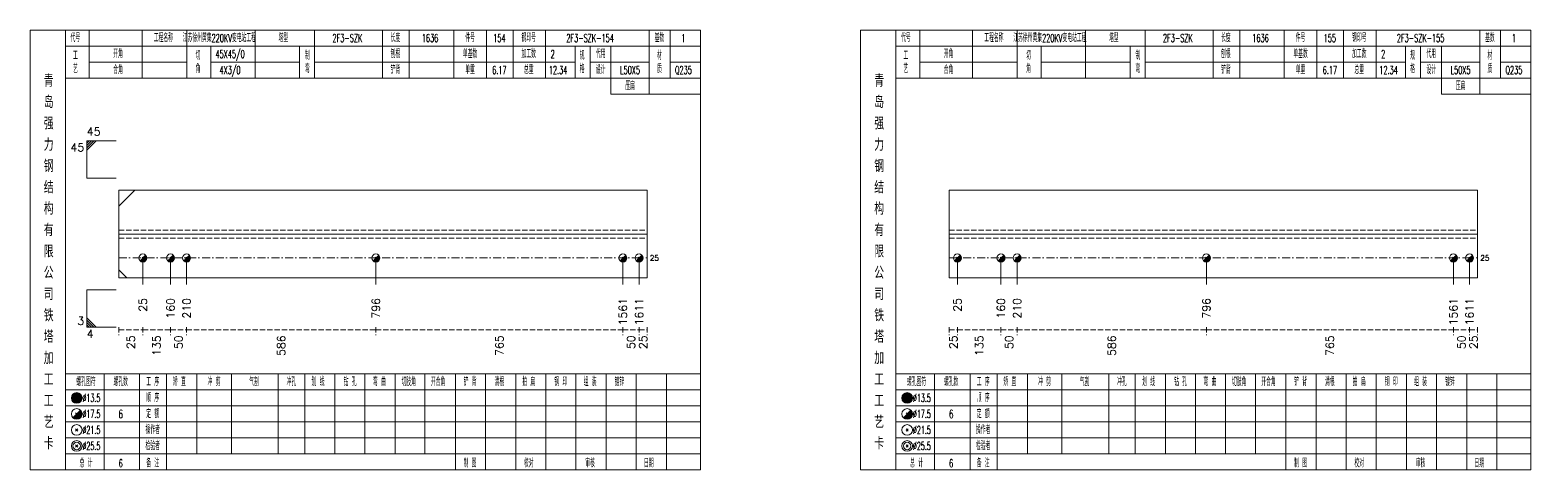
# Model space of a CAD drawing. Extents: x 0 to 4623, y -1159 to 4890.
# Drawn here: x 4048 to 4611, y 4275 to 4440 of the extents above; entities that cross this region are included whole.
import ezdxf
from ezdxf.enums import TextEntityAlignment as Align

# ---------------------------------------------------------------- set-up
doc = ezdxf.new("R2010")
doc.units = 0
doc.header["$MEASUREMENT"] = 0
doc.linetypes.add('一点画线', pattern=[5.2, 3, -1, 0.2, -1])
doc.linetypes.add('虚线', pattern=[2.75, 2, -0.75])
doc.layers.get('0').update_dxf_attribs({"linetype": 'CONTINUOUS', "lineweight": 25})
for name, color, linetype, lineweight in [('1', 7, 'CONTINUOUS', 25), ('4', 7, 'CONTINUOUS', 25), ('5', 7, 'CONTINUOUS', 25)]:
    doc.layers.add(name, color=color, linetype=linetype, lineweight=lineweight)
doc.styles.get("Standard").update_dxf_attribs({"font": 'simplex.shx', "width": 0.7, "height": 3, "bigfont": 'gbhzfs.shx'})

# ---------------------------------------------------------------- blocks, each defined once
blk = doc.blocks.new('孔17.5')
at = {"layer": '5', "color": 7, "linetype": 'Continuous', "lineweight": 13}
for p, q in [((-0.707, -0.707), (0.707, 0.707)), ((-0.2, 0.2), (0.2, -0.2))]:
    blk.add_line(p, q, dxfattribs=at)
blk.add_circle((0, 0), 1, dxfattribs=at)
for radius in [0.9, 0.8, 0.7, 0.6, 0.5, 0.4, 0.3, 0.2, 0.1]:
    blk.add_arc((0, 0), radius, 225, 45, dxfattribs=at)

msp = doc.modelspace()

# ---------------------------------------------------------------- linework, layer by layer
at = {"color": 7, "linetype": 'Continuous', "lineweight": 13}
for p, q in [((4069.5, 4398.5), (4080.5, 4398.5)), ((4069.5, 4384.5), (4069.5, 4398.5)), ((4070.375, 4398.5), (4069.5, 4397.625)), ((4071.25, 4398.5), (4069.5, 4396.75)), ((4072.125, 4398.5), (4069.5, 4395.875)), ((4073, 4398.5), (4069.5, 4395)), ((4069.5, 4384.5), (4080.5, 4384.5)), ((4081.5, 4374), (4087.5, 4380)), ((4090.5, 4354.5), (4090.5, 4344.5)), ((4100.874, 4354.5), (4100.874, 4344.5)), ((4106.928, 4354.5), (4106.928, 4344.5)), ((4177.886, 4354.5), (4177.886, 4344.5)), ((4270.518, 4354.5), (4270.518, 4344.5)), ((4276.573, 4354.5), (4276.573, 4344.5)), ((4395.927, 4354.5), (4395.927, 4344.5)), ((4412.274, 4354.5), (4412.274, 4344.5)), ((4418.328, 4354.5), (4418.328, 4344.5)), ((4489.286, 4354.5), (4489.286, 4344.5)), ((4581.918, 4354.5), (4581.918, 4344.5)), ((4587.973, 4354.5), (4587.973, 4344.5)), ((4081.5, 4350), (4084.5, 4347)), ((4069.5, 4342.5), (4080.5, 4342.5)), ((4069.5, 4342.5), (4069.5, 4328.5)), ((4073, 4328.5), (4069.5, 4332)), ((4072.125, 4328.5), (4069.5, 4331.125)), ((4071.25, 4328.5), (4069.5, 4330.25)), ((4070.375, 4328.5), (4069.5, 4329.375)), ((4069.5, 4328.5), (4080.5, 4328.5))]:
    msp.add_line(p, q, dxfattribs=at)
at = {"color": 7, "linetype": 'Continuous', "lineweight": 18}
for p, q in [((4081.5, 4380), (4081.5, 4347)), ((4081.5, 4380), (4279.6, 4380)), ((4279.6, 4380), (4279.6, 4347)), ((4392.9, 4380), (4392.9, 4347)), ((4392.9, 4380), (4591, 4380)), ((4591, 4380), (4591, 4347)), ((4081.5, 4363.5), (4279.6, 4363.5)), ((4392.9, 4363.5), (4591, 4363.5))]:
    msp.add_line(p, q, dxfattribs=at)
at = {"color": 1, "linetype": '虚线', "lineweight": 18}
for p, q in [((4081.5, 4365), (4279.6, 4365)), ((4081.5, 4362), (4279.6, 4362)), ((4392.9, 4365), (4591, 4365)), ((4392.9, 4362), (4591, 4362))]:
    msp.add_line(p, q, dxfattribs=at)
at = {"color": 3, "linetype": '一点画线', "lineweight": 13}
for p, q in [((4081.5, 4354.5), (4279.6, 4354.5)), ((4392.9, 4354.5), (4591, 4354.5))]:
    msp.add_line(p, q, dxfattribs=at)
at = {"color": 8, "linetype": '虚线', "lineweight": 9}
for p, q in [((4081.5, 4328.5), (4081.5, 4325.5)), ((4090.5, 4328.5), (4090.5, 4325.5)), ((4090.5, 4328.5), (4090.5, 4325.5)), ((4100.874, 4328.5), (4100.874, 4325.5)), ((4100.874, 4328.5), (4100.874, 4325.5)), ((4106.928, 4328.5), (4106.928, 4325.5)), ((4106.928, 4328.5), (4106.928, 4325.5)), ((4177.886, 4328.5), (4177.886, 4325.5)), ((4177.886, 4328.5), (4177.886, 4325.5)), ((4270.518, 4328.5), (4270.518, 4325.5)), ((4270.518, 4328.5), (4270.518, 4325.5)), ((4276.573, 4328.5), (4276.573, 4325.5)), ((4276.573, 4328.5), (4276.573, 4325.5)), ((4279.6, 4328.5), (4279.6, 4325.5)), ((4392.9, 4328.5), (4392.9, 4325.5)), ((4395.927, 4328.5), (4395.927, 4325.5)), ((4395.927, 4328.5), (4395.927, 4325.5)), ((4412.274, 4328.5), (4412.274, 4325.5)), ((4412.274, 4328.5), (4412.274, 4325.5)), ((4418.328, 4328.5), (4418.328, 4325.5)), ((4418.328, 4328.5), (4418.328, 4325.5)), ((4489.286, 4328.5), (4489.286, 4325.5)), ((4489.286, 4328.5), (4489.286, 4325.5)), ((4581.918, 4328.5), (4581.918, 4325.5)), ((4581.918, 4328.5), (4581.918, 4325.5)), ((4587.973, 4328.5), (4587.973, 4325.5)), ((4587.973, 4328.5), (4587.973, 4325.5)), ((4591, 4328.5), (4591, 4325.5)), ((4081.5, 4327.5), (4090.5, 4327.5)), ((4090.5, 4327.5), (4100.874, 4327.5)), ((4100.874, 4327.5), (4106.928, 4327.5)), ((4106.928, 4327.5), (4177.886, 4327.5)), ((4177.886, 4327.5), (4270.518, 4327.5)), ((4270.518, 4327.5), (4276.573, 4327.5)), ((4276.573, 4327.5), (4279.6, 4327.5)), ((4392.9, 4327.5), (4395.927, 4327.5)), ((4395.927, 4327.5), (4412.274, 4327.5)), ((4412.274, 4327.5), (4418.328, 4327.5)), ((4418.328, 4327.5), (4489.286, 4327.5)), ((4489.286, 4327.5), (4581.918, 4327.5)), ((4581.918, 4327.5), (4587.973, 4327.5)), ((4587.973, 4327.5), (4591, 4327.5))]:
    msp.add_line(p, q, dxfattribs=at)
at = {"layer": '1', "color": 7, "linetype": 'Continuous', "lineweight": 18}
for p, q in [((4081.5, 4347), (4279.6, 4347)), ((4392.9, 4347), (4591, 4347))]:
    msp.add_line(p, q, dxfattribs=at)
at = {"layer": '4', "color": 1, "linetype": 'Continuous', "lineweight": 18}
for p, q in [((4061.5, 4275), (4061.5, 4440)), ((4070.4, 4422), (4070.4, 4440)), ((4090.2, 4422), (4090.2, 4440)), ((4107, 4422), (4107, 4440)), ((4132.6, 4422), (4132.6, 4440)), ((4154.9, 4422), (4154.9, 4440)), ((4180.4, 4422), (4180.4, 4440)), ((4190.4, 4422), (4190.4, 4440)), ((4207.1, 4422), (4207.1, 4440)), ((4219.3, 4422), (4219.3, 4440)), ((4229.3, 4422), (4229.3, 4440)), ((4241.5, 4422), (4241.5, 4440)), ((4280.4, 4416), (4280.4, 4440)), ((4288.2, 4422), (4288.2, 4440)), ((4372.9, 4275), (4372.9, 4440)), ((4381.8, 4422), (4381.8, 4440)), ((4401.6, 4422), (4401.6, 4440)), ((4418.4, 4422), (4418.4, 4440)), ((4444, 4422), (4444, 4440)), ((4466.3, 4422), (4466.3, 4440)), ((4491.8, 4422), (4491.8, 4440)), ((4501.8, 4422), (4501.8, 4440)), ((4518.5, 4422), (4518.5, 4440)), ((4530.7, 4422), (4530.7, 4440)), ((4540.7, 4422), (4540.7, 4440)), ((4552.9, 4422), (4552.9, 4440)), ((4591.8, 4416), (4591.8, 4440)), ((4599.6, 4422), (4599.6, 4440)), ((4061.5, 4434), (4299.6, 4434)), ((4116, 4422), (4116, 4434)), ((4149.3, 4422), (4149.3, 4434)), ((4252.6, 4422), (4252.6, 4434)), ((4258.2, 4422), (4258.2, 4434)), ((4266, 4416), (4266, 4434)), ((4372.9, 4434), (4611, 4434)), ((4427.4, 4422), (4427.4, 4434)), ((4460.7, 4422), (4460.7, 4434)), ((4564, 4422), (4564, 4434)), ((4569.6, 4422), (4569.6, 4434)), ((4577.4, 4416), (4577.4, 4434)), ((4070.4, 4428), (4107, 4428)), ((4116, 4428), (4149.3, 4428)), ((4154.9, 4428), (4252.6, 4428)), ((4258.2, 4428), (4280.4, 4428)), ((4288.2, 4428), (4299.6, 4428)), ((4381.8, 4428), (4418.4, 4428)), ((4427.4, 4428), (4460.7, 4428)), ((4466.3, 4428), (4564, 4428)), ((4569.6, 4428), (4591.8, 4428)), ((4599.6, 4428), (4611, 4428)), ((4061.5, 4422), (4299.6, 4422)), ((4372.9, 4422), (4611, 4422)), ((4266, 4416), (4299.6, 4416)), ((4577.4, 4416), (4611, 4416)), ((4061.5, 4311), (4299.6, 4311)), ((4076, 4275), (4076, 4311)), ((4089.3, 4275), (4089.3, 4311)), ((4099.4, 4275), (4099.4, 4311)), ((4110.8, 4281), (4110.8, 4311)), ((4123.7, 4281), (4123.7, 4311)), ((4141.3, 4281), (4141.3, 4311)), ((4151.2, 4281), (4151.2, 4311)), ((4162.5, 4281), (4162.5, 4311)), ((4173.8, 4281), (4173.8, 4311)), ((4185.1, 4281), (4185.1, 4311)), ((4196.3, 4281), (4196.3, 4311)), ((4207.7, 4281), (4207.7, 4311)), ((4219, 4281), (4219, 4311)), ((4230.3, 4281), (4230.3, 4311)), ((4241.6, 4281), (4241.6, 4311)), ((4252.9, 4281), (4252.9, 4311)), ((4264.2, 4281), (4264.2, 4311)), ((4275.5, 4281), (4275.5, 4311)), ((4286.8, 4281), (4286.8, 4311)), ((4372.9, 4311), (4611, 4311)), ((4387.4, 4275), (4387.4, 4311)), ((4400.7, 4275), (4400.7, 4311)), ((4410.8, 4275), (4410.8, 4311)), ((4422.2, 4281), (4422.2, 4311)), ((4435.1, 4281), (4435.1, 4311)), ((4452.7, 4281), (4452.7, 4311)), ((4462.6, 4281), (4462.6, 4311)), ((4473.9, 4281), (4473.9, 4311)), ((4485.2, 4281), (4485.2, 4311)), ((4496.5, 4281), (4496.5, 4311)), ((4507.7, 4281), (4507.7, 4311)), ((4519.1, 4281), (4519.1, 4311)), ((4530.4, 4281), (4530.4, 4311)), ((4541.7, 4281), (4541.7, 4311)), ((4553, 4281), (4553, 4311)), ((4564.3, 4281), (4564.3, 4311)), ((4575.6, 4281), (4575.6, 4311)), ((4586.9, 4281), (4586.9, 4311)), ((4598.2, 4281), (4598.2, 4311)), ((4061.5, 4305), (4299.6, 4305)), ((4372.9, 4305), (4611, 4305)), ((4061.5, 4299), (4299.6, 4299)), ((4372.9, 4299), (4611, 4299)), ((4061.5, 4293), (4299.6, 4293)), ((4372.9, 4293), (4611, 4293)), ((4061.5, 4287), (4299.6, 4287)), ((4372.9, 4287), (4611, 4287)), ((4061.5, 4281), (4299.6, 4281)), ((4207.7, 4275), (4207.7, 4281)), ((4219, 4275), (4219, 4281)), ((4230.3, 4275), (4230.3, 4281)), ((4241.6, 4275), (4241.6, 4281)), ((4252.9, 4275), (4252.9, 4281)), ((4264.2, 4275), (4264.2, 4281)), ((4275.5, 4275), (4275.5, 4281)), ((4286.8, 4275), (4286.8, 4281)), ((4372.9, 4281), (4611, 4281)), ((4519.1, 4275), (4519.1, 4281)), ((4530.4, 4275), (4530.4, 4281)), ((4541.7, 4275), (4541.7, 4281)), ((4553, 4275), (4553, 4281)), ((4564.3, 4275), (4564.3, 4281)), ((4575.6, 4275), (4575.6, 4281)), ((4586.9, 4275), (4586.9, 4281)), ((4598.2, 4275), (4598.2, 4281))]:
    msp.add_line(p, q, dxfattribs=at)
at = {"layer": '4', "color": 7, "linetype": 'Continuous', "lineweight": 13}
for p, q in [((4065.5, 4301.8), (4065.9, 4302.2)), ((4065.9, 4301.8), (4065.5, 4302.2)), ((4376.9, 4301.8), (4377.3, 4302.2)), ((4377.3, 4301.8), (4376.9, 4302.2)), ((4064.286, 4294.586), (4067.114, 4297.414)), ((4065.3, 4296.4), (4066.1, 4295.6)), ((4375.686, 4294.586), (4378.514, 4297.414)), ((4376.7, 4296.4), (4377.5, 4295.6)), ((4065.3, 4289.6), (4066.1, 4290.4)), ((4065.3, 4290.4), (4066.1, 4289.6)), ((4376.7, 4289.6), (4377.5, 4290.4)), ((4376.7, 4290.4), (4377.5, 4289.6)), ((4065.3, 4283.6), (4066.1, 4284.4)), ((4065.3, 4284.4), (4066.1, 4283.6)), ((4376.7, 4283.6), (4377.5, 4284.4)), ((4376.7, 4284.4), (4377.5, 4283.6))]:
    msp.add_line(p, q, dxfattribs=at)
at = {"layer": '4', "color": 1, "linetype": 'Continuous', "lineweight": 18}
for points in [[(4048.2, 4440), (4048.2, 4275), (4299.6, 4275), (4299.6, 4440)], [(4359.6, 4440), (4359.6, 4275), (4611, 4275), (4611, 4440)]]:
    msp.add_lwpolyline(points, close=True, dxfattribs=at)
at = {"layer": '4', "color": 7, "linetype": 'Continuous', "lineweight": 13}
for centre, radius in [((4065.7, 4302), 2), ((4065.7, 4302), 1.8), ((4065.7, 4302), 1.6), ((4065.7, 4302), 1.4), ((4065.7, 4302), 1.2), ((4065.7, 4302), 1), ((4065.7, 4302), 0.8), ((4065.7, 4302), 0.6), ((4065.7, 4302), 0.4), ((4065.7, 4302), 0.2), ((4377.1, 4302), 2), ((4377.1, 4302), 1.8), ((4377.1, 4302), 1.6), ((4377.1, 4302), 1.4), ((4377.1, 4302), 1.2), ((4377.1, 4302), 1), ((4377.1, 4302), 0.8), ((4377.1, 4302), 0.6), ((4377.1, 4302), 0.4), ((4377.1, 4302), 0.2), ((4065.7, 4296), 2), ((4377.1, 4296), 2), ((4065.7, 4290), 2), ((4377.1, 4290), 2), ((4065.7, 4284), 2), ((4065.7, 4284), 1.4), ((4377.1, 4284), 2), ((4377.1, 4284), 1.4)]:
    msp.add_circle(centre, radius, dxfattribs=at)
for centre, radius in [((4065.7, 4296), 1.8), ((4065.7, 4296), 1.6), ((4065.7, 4296), 1.4), ((4065.7, 4296), 1.2), ((4065.7, 4296), 1), ((4065.7, 4296), 0.8), ((4065.7, 4296), 0.6), ((4065.7, 4296), 0.4), ((4065.7, 4296), 0.2), ((4377.1, 4296), 1.8), ((4377.1, 4296), 1.6), ((4377.1, 4296), 1.4), ((4377.1, 4296), 1.2), ((4377.1, 4296), 1), ((4377.1, 4296), 0.8), ((4377.1, 4296), 0.6), ((4377.1, 4296), 0.4), ((4377.1, 4296), 0.2)]:
    msp.add_arc(centre, radius, 225, 45, dxfattribs=at)

# ---------------------------------------------------------------- block references
at = {"layer": '1', "color": 7, "linetype": 'Continuous', "lineweight": 13, "xscale": 1.5, "yscale": 1.5, "zscale": 1.5}
for p in [(4090.5, 4354.5), (4100.874, 4354.5), (4106.928, 4354.5), (4177.886, 4354.5), (4270.518, 4354.5), (4276.573, 4354.5), (4395.927, 4354.5), (4412.274, 4354.5), (4418.328, 4354.5), (4489.286, 4354.5), (4581.918, 4354.5), (4587.973, 4354.5)]:
    msp.add_blockref('孔17.5', p, dxfattribs=at)

# ---------------------------------------------------------------- texts
at = {"color": 7, "linetype": 'Continuous', "lineweight": 13}
msp.add_text('45', height=3, dxfattribs=at).set_placement((4069.5, 4399.5), align=Align.BOTTOM_LEFT)
msp.add_text('45', height=3, dxfattribs=at).set_placement((4068.5, 4397.5), align=Align.TOP_RIGHT)
for p in [(4280.6, 4354.5), (4592, 4354.5)]:
    msp.add_text('25', height=2, dxfattribs=at).set_placement(p, align=Align.MIDDLE_LEFT)
msp.add_text('3', height=3, dxfattribs=at).set_placement((4068.5, 4328.5), align=Align.BOTTOM_RIGHT)
msp.add_text('4', height=3, dxfattribs=at).set_placement((4069.5, 4327.5), align=Align.TOP_LEFT)
at = {"color": 8, "linetype": 'Continuous', "lineweight": 9}
for s, p in [('25', (4086, 4325.5)), ('135', (4095.687, 4325.5)), ('50', (4103.901, 4325.5)), ('586', (4142.407, 4325.5)), ('765', (4224.202, 4325.5)), ('50', (4273.546, 4325.5)), ('25', (4278.086, 4325.5)), ('25', (4394.414, 4325.5)), ('135', (4404.101, 4325.5)), ('50', (4415.301, 4325.5)), ('586', (4453.807, 4325.5)), ('765', (4535.602, 4325.5)), ('50', (4584.946, 4325.5)), ('25', (4589.486, 4325.5))]:
    msp.add_text(s, height=3, rotation=90, dxfattribs=at).set_placement(p, align=Align.MIDDLE_RIGHT)
at = {"layer": '1', "color": 7, "linetype": 'Continuous', "lineweight": 13}
for s, p in [('25', (4090.5, 4339.5)), ('160', (4100.874, 4339.5)), ('210', (4106.928, 4339.5)), ('796', (4177.886, 4339.5)), ('1561', (4270.518, 4339.5)), ('1611', (4276.573, 4339.5)), ('25', (4395.927, 4339.5)), ('160', (4412.274, 4339.5)), ('210', (4418.328, 4339.5)), ('796', (4489.286, 4339.5)), ('1561', (4581.918, 4339.5)), ('1611', (4587.973, 4339.5))]:
    msp.add_text(s, height=3, rotation=90, dxfattribs=at).set_placement(p, align=Align.MIDDLE_RIGHT)
at = {"layer": '4', "color": 1, "linetype": 'Continuous', "lineweight": 13}
for s, height, width, p in [('代号', 3, 0.6, (4065.2, 4437)), ('工程名称', 3, 0.6, (4098.2, 4437)), ('江苏徐州黄集220KV变电站工程', 3, 0.6, (4119.2, 4437)), ('塔型', 3, 0.6, (4143.2, 4437)), ('2F3-SZK', 3, 0.6, (4167.2, 4437)), ('长度', 3, 0.6, (4185.2, 4437)), ('1636', 3, 0.6, (4198.2, 4437)), ('件号', 3, 0.6, (4213.2, 4437)), ('154', 3, 0.6, (4224.2, 4437)), ('钢印号', 3, 0.6, (4235.2, 4437)), ('2F3-SZK-154', 3, 0.6, (4258.2, 4437)), ('基数', 3, 0.6, (4284.2, 4437)), ('1', 3, 0.6, (4293.2, 4437)), ('代号', 3, 0.6, (4376.6, 4437)), ('工程名称', 3, 0.6, (4409.6, 4437)), ('江苏徐州黄集220KV变电站工程', 3, 0.6, (4430.6, 4437)), ('塔型', 3, 0.6, (4454.6, 4437)), ('2F3-SZK', 3, 0.6, (4478.6, 4437)), ('长度', 3, 0.6, (4496.6, 4437)), ('1636', 3, 0.6, (4509.6, 4437)), ('件号', 3, 0.6, (4524.6, 4437)), ('155', 3, 0.6, (4535.6, 4437)), ('钢印号', 3, 0.6, (4546.6, 4437)), ('2F3-SZK-155', 3, 0.6, (4569.6, 4437)), ('基数', 3, 0.6, (4595.6, 4437)), ('1', 3, 0.6, (4604.6, 4437)), ('工', 3, 0.6, (4065.2, 4430.4)), ('开角', 3, 0.6, (4081.2, 4431)), ('切', 3, 0.6, (4111.2, 4430.4)), ('45X45/0', 3, 0.6, (4123.2, 4431)), ('制', 3, 0.6, (4152.2, 4430.4)), ('刨根', 3, 0.6, (4185.2, 4431)), ('单基数', 3, 0.6, (4213.2, 4431)), ('加工数', 3, 0.6, (4235.2, 4431)), ('2', 3, 0.6, (4244.2, 4431)), ('规', 3, 0.6, (4255.2, 4430.4)), ('代用', 3, 0.6, (4262.2, 4431)), ('材', 3, 0.6, (4284.2, 4430.4)), ('工', 3, 0.6, (4376.6, 4430.4)), ('开角', 3, 0.6, (4392.6, 4431)), ('切', 3, 0.6, (4422.6, 4430.4)), ('制', 3, 0.6, (4463.6, 4430.4)), ('刨根', 3, 0.6, (4496.6, 4431)), ('单基数', 3, 0.6, (4524.6, 4431)), ('加工数', 3, 0.6, (4546.6, 4431)), ('2', 3, 0.6, (4555.6, 4431)), ('规', 3, 0.6, (4566.6, 4430.4)), ('代用', 3, 0.6, (4573.6, 4431)), ('材', 3, 0.6, (4595.6, 4430.4)), ('青', 4.6, 0.8, (4055.2, 4421)), ('艺', 3, 0.6, (4065.2, 4425.4)), ('合角', 3, 0.6, (4081.2, 4425)), ('角', 3, 0.6, (4111.2, 4425.4)), ('4X3/0', 3, 0.6, (4123.2, 4425)), ('弯', 3, 0.6, (4152.2, 4425.4)), ('铲背', 3, 0.6, (4185.2, 4425)), ('单重', 3, 0.6, (4213.2, 4425)), ('6.17', 3, 0.6, (4224.2, 4425)), ('总重', 3, 0.6, (4235.2, 4425)), ('12.34', 3, 0.6, (4246.2, 4425)), ('格', 3, 0.6, (4255.2, 4425.4)), ('设计', 3, 0.6, (4262.2, 4425)), ('L50X5', 3, 0.6, (4273.2, 4425)), ('质', 3, 0.6, (4284.2, 4425.4)), ('Q235', 3, 0.6, (4293.2, 4425)), ('青', 4.6, 0.8, (4366.6, 4421)), ('艺', 3, 0.6, (4376.6, 4425.4)), ('合角', 3, 0.6, (4392.6, 4425)), ('角', 3, 0.6, (4422.6, 4425.4)), ('弯', 3, 0.6, (4463.6, 4425.4)), ('铲背', 3, 0.6, (4496.6, 4425)), ('单重', 3, 0.6, (4524.6, 4425)), ('6.17', 3, 0.6, (4535.6, 4425)), ('总重', 3, 0.6, (4546.6, 4425)), ('12.34', 3, 0.6, (4557.6, 4425)), ('格', 3, 0.6, (4566.6, 4425.4)), ('设计', 3, 0.6, (4573.6, 4425)), ('L50X5', 3, 0.6, (4584.6, 4425)), ('质', 3, 0.6, (4595.6, 4425.4)), ('Q235', 3, 0.6, (4604.6, 4425)), ('压扁', 3, 0.6, (4273.2, 4419)), ('压扁', 3, 0.6, (4584.6, 4419)), ('岛', 4.6, 0.8, (4055.2, 4413)), ('岛', 4.6, 0.8, (4366.6, 4413)), ('强', 4.6, 0.8, (4055.2, 4405)), ('强', 4.6, 0.8, (4366.6, 4405)), ('力', 4.6, 0.8, (4055.2, 4397)), ('力', 4.6, 0.8, (4366.6, 4397)), ('钢', 4.6, 0.8, (4055.2, 4389)), ('钢', 4.6, 0.8, (4366.6, 4389)), ('结', 4.6, 0.8, (4055.2, 4381)), ('结', 4.6, 0.8, (4366.6, 4381)), ('构', 4.6, 0.8, (4055.2, 4373)), ('构', 4.6, 0.8, (4366.6, 4373)), ('有', 4.6, 0.8, (4055.2, 4365)), ('有', 4.6, 0.8, (4366.6, 4365)), ('限', 4.6, 0.8, (4055.2, 4357)), ('限', 4.6, 0.8, (4366.6, 4357)), ('公', 4.6, 0.8, (4055.2, 4349)), ('公', 4.6, 0.8, (4366.6, 4349)), ('司', 4.6, 0.8, (4055.2, 4341)), ('司', 4.6, 0.8, (4366.6, 4341)), ('铁', 4.6, 0.8, (4055.2, 4333)), ('铁', 4.6, 0.8, (4366.6, 4333)), ('塔', 4.6, 0.8, (4055.2, 4325)), ('塔', 4.6, 0.8, (4366.6, 4325)), ('加', 4.6, 0.8, (4055.2, 4317)), ('加', 4.6, 0.8, (4366.6, 4317)), ('工', 4.6, 0.8, (4055.2, 4309)), ('工', 4.6, 0.8, (4366.6, 4309)), ('螺孔图符', 3, 0.6, (4069.2, 4308)), ('螺孔数', 3, 0.6, (4082.2, 4308)), ('工 序', 3, 0.6, (4094.2, 4308)), ('矫 直', 3, 0.6, (4104.2, 4308)), ('冲 剪', 3, 0.6, (4117.2, 4308)), ('气割', 3, 0.6, (4132.2, 4308)), ('冲孔', 3, 0.6, (4146.2, 4308)), ('划 线', 3, 0.6, (4156.2, 4308)), ('钻 孔', 3, 0.6, (4168.2, 4308)), ('弯 曲', 3, 0.6, (4179.2, 4308)), ('切肢角', 3, 0.6, (4190.2, 4308)), ('开合角', 3, 0.6, (4201.2, 4308)), ('铲 背', 3, 0.6, (4213.2, 4308)), ('清根', 3, 0.6, (4224.2, 4308)), ('拍 扁', 3, 0.6, (4235.2, 4308)), ('钢 印', 3, 0.6, (4247.2, 4308)), ('组 装', 3, 0.6, (4258.2, 4308)), ('镀锌', 3, 0.6, (4269.2, 4308)), ('螺孔图符', 3, 0.6, (4380.6, 4308)), ('螺孔数', 3, 0.6, (4393.6, 4308)), ('工 序', 3, 0.6, (4405.6, 4308)), ('矫 直', 3, 0.6, (4415.6, 4308)), ('冲 剪', 3, 0.6, (4428.6, 4308)), ('气割', 3, 0.6, (4443.6, 4308)), ('冲孔', 3, 0.6, (4457.6, 4308)), ('划 线', 3, 0.6, (4467.6, 4308)), ('钻 孔', 3, 0.6, (4479.6, 4308)), ('弯 曲', 3, 0.6, (4490.6, 4308)), ('切肢角', 3, 0.6, (4501.6, 4308)), ('开合角', 3, 0.6, (4512.6, 4308)), ('铲 背', 3, 0.6, (4524.6, 4308)), ('清根', 3, 0.6, (4535.6, 4308)), ('拍 扁', 3, 0.6, (4546.6, 4308)), ('钢 印', 3, 0.6, (4558.6, 4308)), ('组 装', 3, 0.6, (4569.6, 4308)), ('镀锌', 3, 0.6, (4580.6, 4308)), ('工', 4.6, 0.8, (4055.2, 4301)), ('%%C13.5', 3, 0.5, (4071.2, 4302)), ('顺 序', 3, 0.6, (4094.2, 4302)), ('工', 4.6, 0.8, (4366.6, 4301)), ('%%C13.5', 3, 0.5, (4382.6, 4302)), ('顺 序', 3, 0.6, (4405.6, 4302)), ('艺', 4.6, 0.8, (4055.2, 4293)), ('%%C17.5', 3, 0.5, (4071.2, 4296)), ('6', 3.2, 0.6, (4082.2, 4296)), ('定 额', 3, 0.6, (4094.2, 4296)), ('艺', 4.6, 0.8, (4366.6, 4293)), ('%%C17.5', 3, 0.5, (4382.6, 4296)), ('6', 3.2, 0.6, (4393.6, 4296)), ('定 额', 3, 0.6, (4405.6, 4296)), ('%%C21.5', 3, 0.5, (4071.2, 4290)), ('操作者', 3, 0.6, (4094.2, 4290)), ('%%C21.5', 3, 0.5, (4382.6, 4290)), ('操作者', 3, 0.6, (4405.6, 4290)), ('卡', 4.6, 0.8, (4055.2, 4285)), ('%%C25.5', 3, 0.5, (4071.2, 4284)), ('检验者', 3, 0.6, (4094.2, 4284)), ('卡', 4.6, 0.8, (4366.6, 4285)), ('%%C25.5', 3, 0.5, (4382.6, 4284)), ('检验者', 3, 0.6, (4405.6, 4284)), ('总 计', 3, 0.6, (4069.2, 4277.5)), ('6', 3, 0.6, (4082.2, 4277.5)), ('备 注', 3, 0.6, (4094.2, 4277.5)), ('制 图', 3, 0.6, (4213.2, 4277.5)), ('校对', 3, 0.6, (4235.2, 4277.5)), ('审核', 3, 0.6, (4258.2, 4277.5)), ('日期', 3, 0.6, (4280.2, 4277.5)), ('总 计', 3, 0.6, (4380.6, 4277.5)), ('6', 3, 0.6, (4393.6, 4277.5)), ('备 注', 3, 0.6, (4405.6, 4277.5)), ('制 图', 3, 0.6, (4524.6, 4277.5)), ('校对', 3, 0.6, (4546.6, 4277.5)), ('审核', 3, 0.6, (4569.6, 4277.5)), ('日期', 3, 0.6, (4591.6, 4277.5))]:
    msp.add_text(s, height=height, dxfattribs=dict(at, width=width)).set_placement(p, align=Align.MIDDLE_CENTER)

doc.saveas('drawing.dxf')
